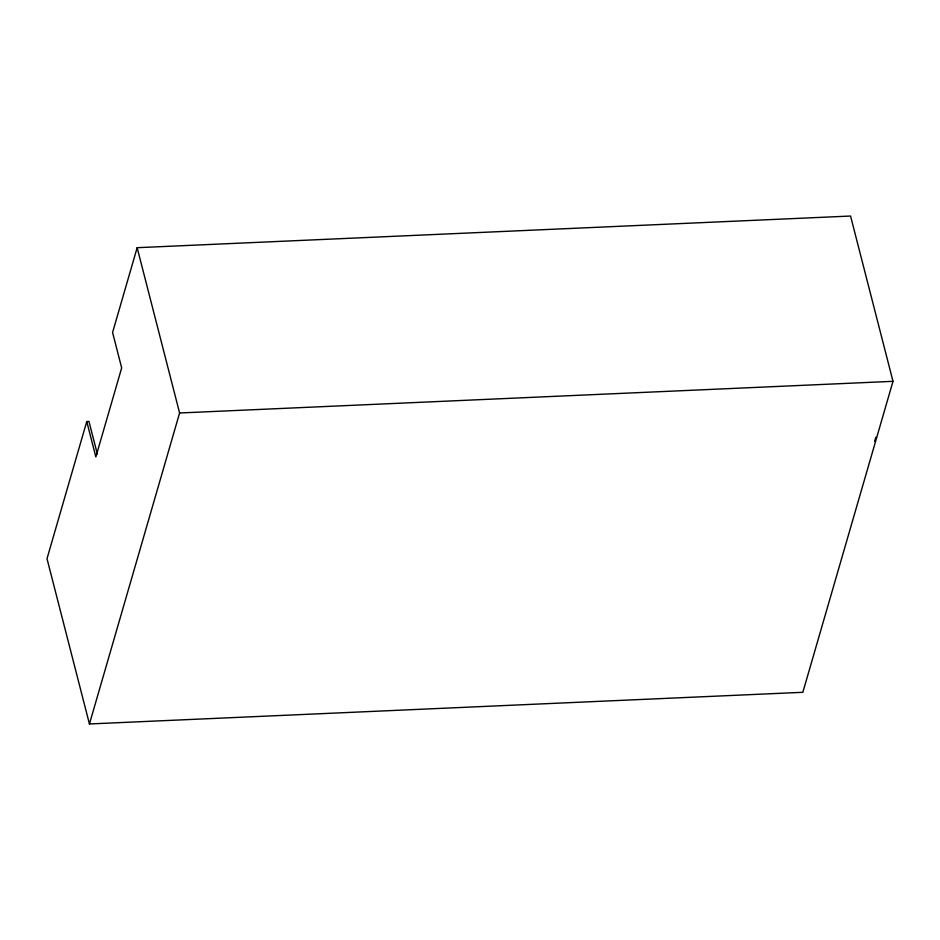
<?xml version="1.0" encoding="UTF-8"?>
<svg xmlns="http://www.w3.org/2000/svg" width="940" height="940" viewBox="0 0 940 940"><rect width="100%" height="100%" fill="white"/><g stroke="black" fill="none" stroke-linecap="round" stroke-linejoin="round"><path stroke-width="1.41" d="M86.762 421.531L47 558.677L89.441 723.965L802.842 692.298L893 381.323L850.559 216.036L137.158 247.702L112.577 332.478L121.671 367.893L95.856 456.946L86.762 421.531L88.959 421.426L97.325 454.02M89.441 723.965L179.599 412.989L137.158 247.702M874.623 441.353L875.833 437.206M179.599 412.989L893 381.323"/></g></svg>
